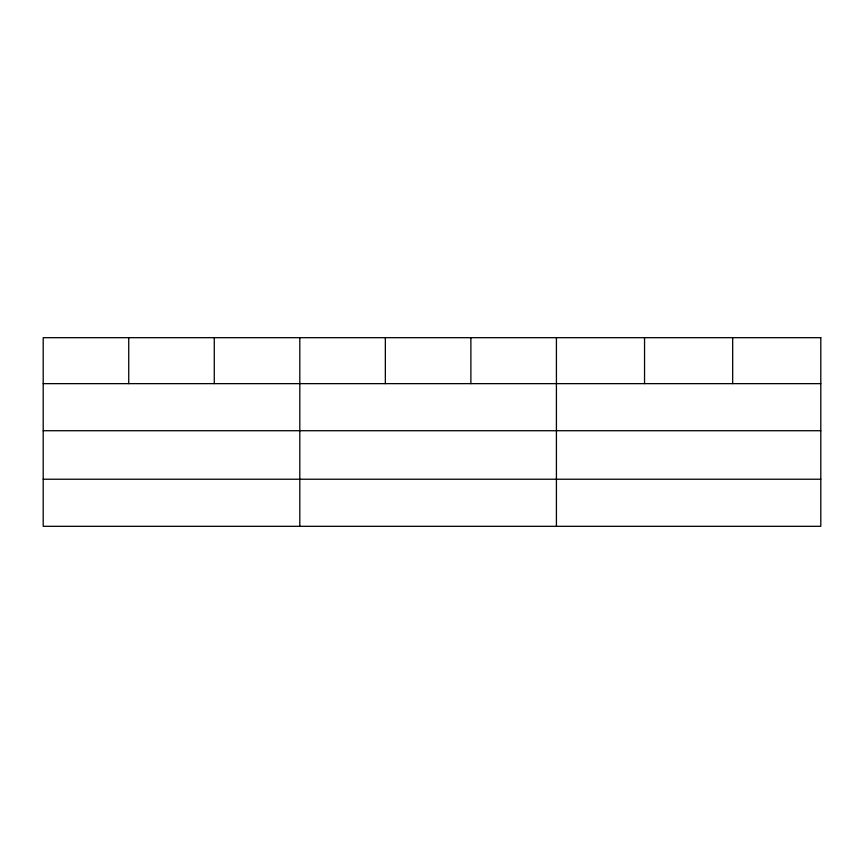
<?xml version="1.0" encoding="UTF-8"?>
<svg xmlns="http://www.w3.org/2000/svg" width="864" height="864" viewBox="0 0 864 864"><rect width="100%" height="100%" fill="white"/><g stroke="black" fill="none" stroke-linecap="round" stroke-linejoin="round"><path stroke-width="1.3" d="M43.2 383.638L820.8 383.638M43.2 430.726L820.8 430.726M43.2 479.228L820.8 479.228M732.672 337.684L732.672 383.638M644.544 337.684L644.544 383.638M556.416 337.684L556.416 526.316M470.88 337.684L470.88 383.638M385.344 337.684L385.344 383.638M299.808 337.684L299.808 526.316M214.272 337.684L214.272 383.638M128.736 337.684L128.736 383.638M820.8 337.684L43.2 337.684L43.2 526.316L820.8 526.316L820.8 337.684"/></g></svg>
